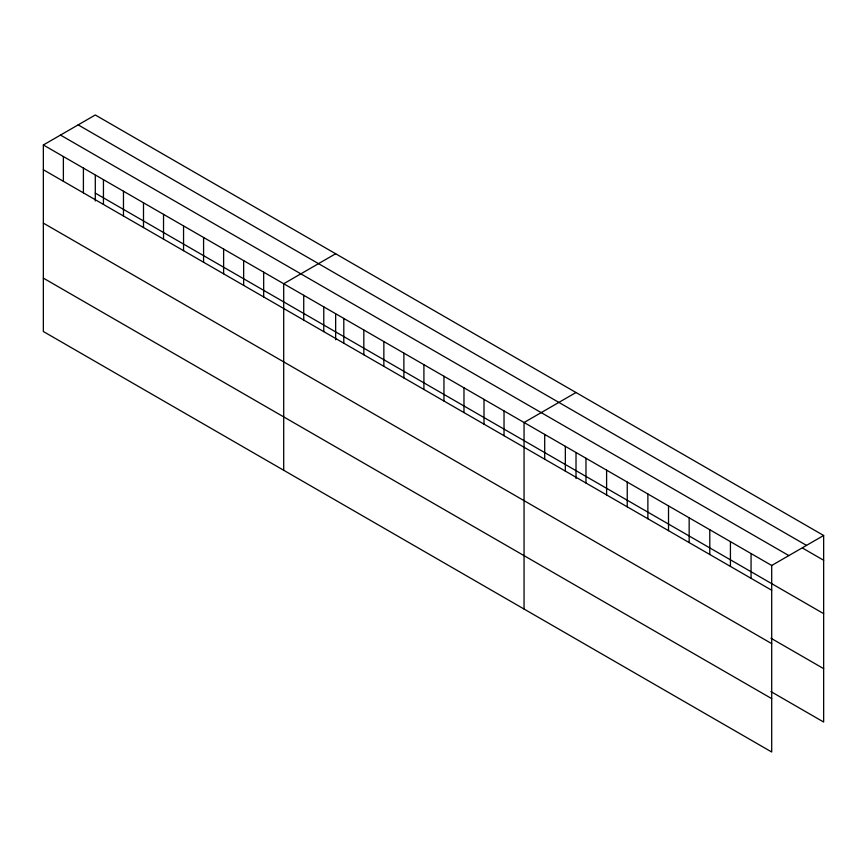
<?xml version="1.0" encoding="UTF-8"?>
<svg xmlns="http://www.w3.org/2000/svg" width="867" height="867" viewBox="0 0 867 867"><rect width="100%" height="100%" fill="white"/><g stroke="black" fill="none" stroke-linecap="round" stroke-linejoin="round"><path stroke-width="1.3" d="M43.35 144.973L771.706 565.479L771.706 752.014L43.35 331.508L43.35 144.973L95.294 114.986L823.65 535.492L823.65 722.027L770.915 691.573M335.659 253.749L283.704 283.737L283.704 470.282M576.013 392.513L524.058 422.511L524.058 609.046M771.706 565.479L823.65 535.492M78.16 124.881L806.505 545.386M803.015 548.345L823.65 560.255M60.495 135.079L788.84 555.584M95.294 193.124L823.65 613.641M43.35 169.737L771.706 590.243M770.915 638.199L823.65 668.641M43.35 223.122L771.706 643.628M43.35 278.123L771.706 698.629M751.06 553.569L751.06 578.332M730.426 541.658L730.426 566.422M709.791 529.737L709.791 554.501M689.157 517.827L689.157 542.59M668.522 505.916L668.522 530.669M647.877 493.995L647.877 518.759M627.242 482.085L627.242 506.848M606.607 470.163L606.607 494.927M585.973 458.253L585.973 483.017M576.013 452.867L576.013 478.519M565.338 446.342L565.338 471.106M544.704 434.421L544.704 459.185M504.03 410.947L504.03 435.711M484.003 399.384L484.003 424.147M463.975 387.82L463.975 412.584M443.947 376.256L443.947 401.02M423.909 364.693L423.909 389.456M403.881 353.129L403.881 377.893M383.853 341.565L383.853 366.329M363.826 330.002L363.826 354.766M343.798 318.438L343.798 343.202M335.659 314.103L335.659 339.756M323.77 306.875L323.77 331.638M303.732 295.311L303.732 320.064M263.676 272.173L263.676 296.937M243.649 260.609L243.649 285.373M223.621 249.046L223.621 273.809M203.582 237.482L203.582 262.246M183.555 225.919L183.555 250.682M163.527 214.355L163.527 239.119M143.499 202.791L143.499 227.555M123.472 191.228L123.472 215.991M103.444 179.664L103.444 204.428M95.294 175.329L95.294 200.981M83.405 168.1L83.405 192.864M63.378 156.537L63.378 181.301"/></g></svg>
